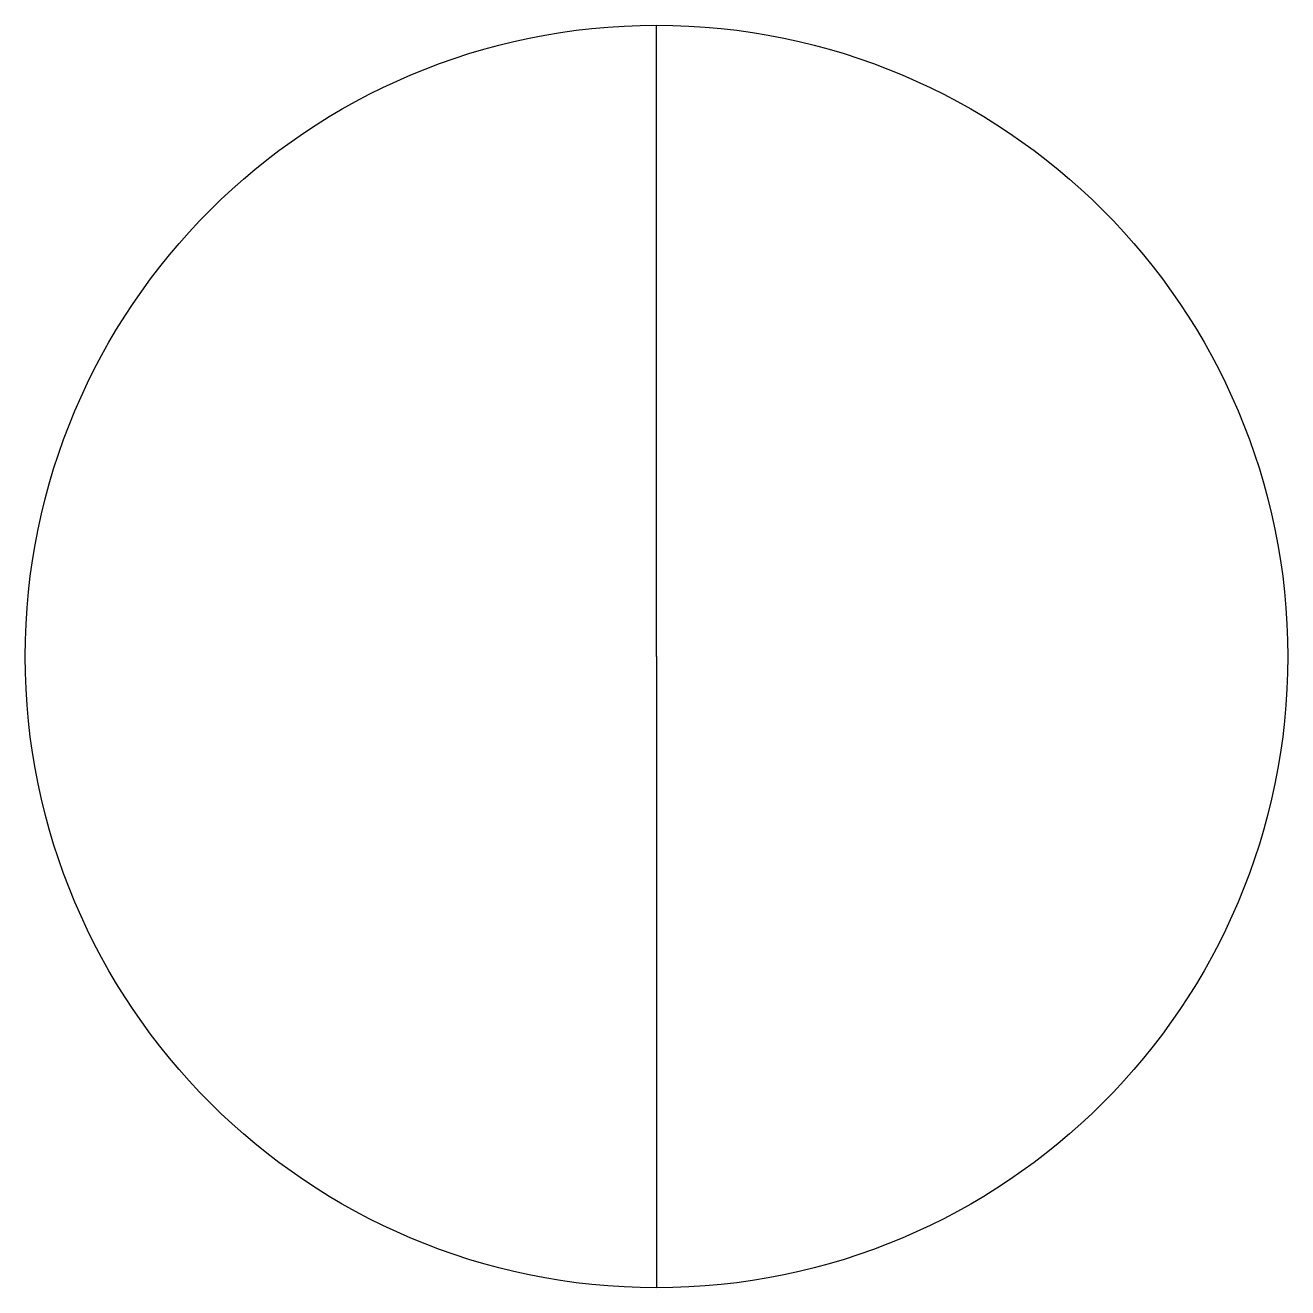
# Model space of a CAD drawing. Header units: millimetres. Extents: x 6.3 to 7.7, y -14.2 to -12.8.
import ezdxf

# ---------------------------------------------------------------- set-up
doc = ezdxf.new("R2010")
doc.units = ezdxf.units.MM
doc.layers.get('0').update_dxf_attribs({"linetype": 'CONTINUOUS'})

msp = doc.modelspace()

# ---------------------------------------------------------------- linework, layer by layer
for q in [(7, -12.8), (7, -14.2)]:
    msp.add_line((7, -13.5), q)
msp.add_circle((7, -13.5), 0.7)

doc.saveas('drawing.dxf')
